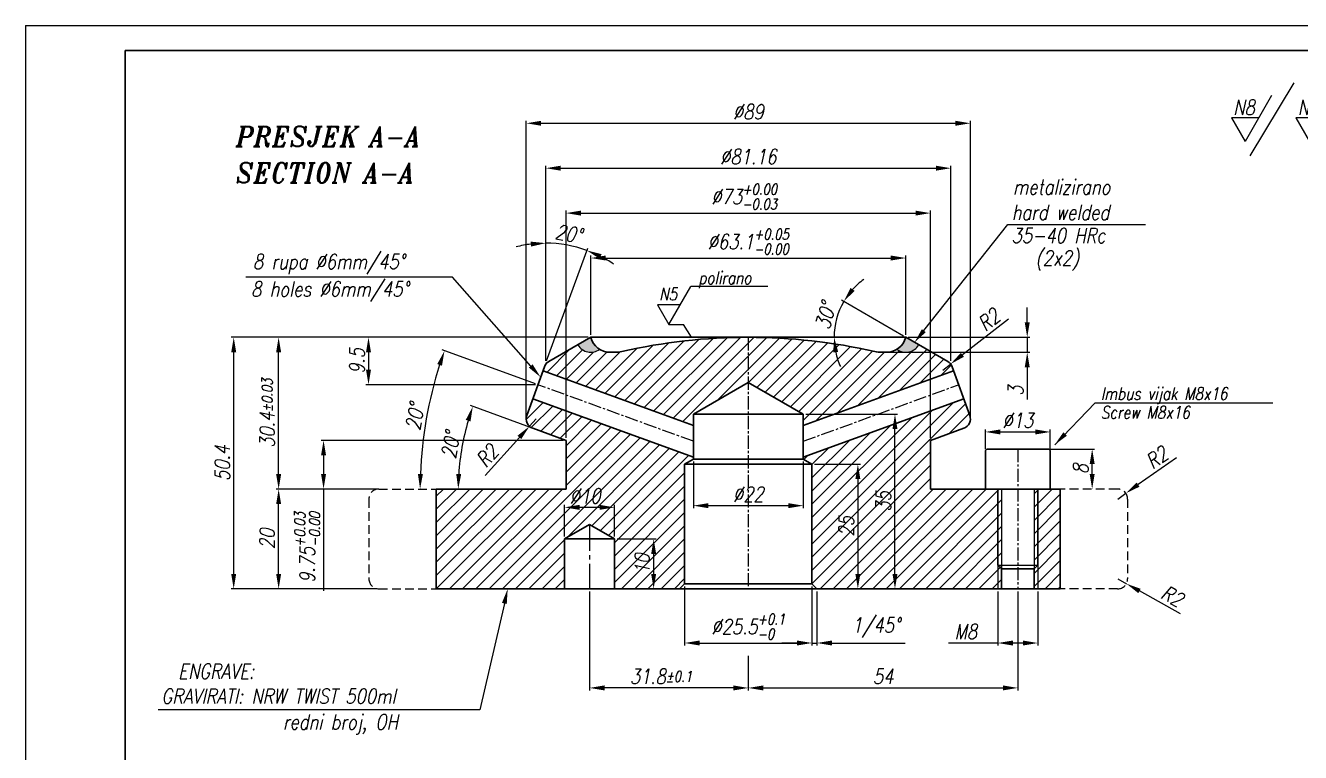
# Model space of a CAD drawing. Extents: x 89 to 512, y -33 to 440.
# Drawn here: x 89 to 344.4, y 294.4 to 440 of the extents above; entities that cross this region are included whole.
import ezdxf
from ezdxf import colors
from ezdxf.entities.mleader import LeaderData, LeaderLine
from ezdxf.math import Vec2, Vec3

# ---------------------------------------------------------------- set-up
doc = ezdxf.new("R2010")
doc.units = 0
doc.header["$LTSCALE"] = 7
doc.header["$MEASUREMENT"] = 0
doc.linetypes.add('CENTER2', pattern=[1.125, 0.75, -0.125, 0.125, -0.125])
doc.linetypes.add('HIDDEN', pattern=[0.375, 0.25, -0.125])
doc.layers.get('0').update_dxf_attribs({"linetype": 'CONTINUOUS', "lineweight": 15})
for name, color, linetype, lineweight in [('1', 1, 'CENTER2', 15), ('2', 2, 'HIDDEN', 15), ('3', 3, 'CONTINUOUS', 30), ('8', 252, 'CONTINUOUS', 15), ('ENGLISH', 252, 'CONTINUOUS', 18)]:
    doc.layers.add(name, color=color, linetype=linetype, lineweight=lineweight)
doc.styles.add('ITALICT', font='ITALICT.shx', dxfattribs={"width": 0.8, "height": 3})
doc.styles.get("Standard").update_dxf_attribs({"font": 'isocp.shx', "height": 3})
doc.dimstyles.get("Standard").update_dxf_attribs({"dimtxt": 3, "dimasz": 3, "dimexe": 0.5, "dimexo": 0.5, "dimgap": 0.8, "dimtad": 1, "dimdsep": 46, "dimtxsty": 'ITALICT', "dimcen": 0.09, "dimazin": 2, "dimtfac": 1, "dimtmove": 0, "dimatfit": 3, "dimfxl": 1, "dimtolj": 1, "dimtzin": 0, "dimarcsym": 0})

# ---------------------------------------------------------------- blocks, each defined once
blk = doc.blocks.new('*D12')
at = {"color": 0, "lineweight": -2, "transparency": 16777216}
for p, q in [((193.23, 372.84), (193.23, 411.94)), ((196.23, 411.44), (271.39, 411.44)), ((274.39, 372.84), (274.39, 411.94))]:
    blk.add_line(p, q, dxfattribs=at)
at = {"color": 0, "transparency": 16777216}
for points in [[(196.23, 411.94), (196.23, 410.94), (193.23, 411.44)], [(271.39, 411.94), (271.39, 410.94), (274.39, 411.44)]]:
    blk.add_solid(points, dxfattribs=at)
at = {"color": 0, "transparency": 16777216, "insert": (233.81, 413.74), "char_height": 3, "attachment_point": 5, "style": 'ITALICT'}
blk.add_mtext('\\A1;%%c81.16', dxfattribs=at)
blk = doc.blocks.new('*D13')
at = {"color": 0, "lineweight": -2, "transparency": 16777216}
for p, q in [((189.31, 361.71), (189.31, 420.94)), ((192.31, 420.44), (275.31, 420.44)), ((278.31, 361.71), (278.31, 420.94))]:
    blk.add_line(p, q, dxfattribs=at)
at = {"color": 0, "transparency": 16777216}
for points in [[(192.31, 420.94), (192.31, 419.94), (189.31, 420.44)], [(275.31, 420.94), (275.31, 419.94), (278.31, 420.44)]]:
    blk.add_solid(points, dxfattribs=at)
at = {"color": 0, "transparency": 16777216, "insert": (233.81, 422.74), "char_height": 3, "attachment_point": 5, "style": 'ITALICT'}
blk.add_mtext('\\A1;%%c89', dxfattribs=at)
blk = doc.blocks.new('*D14')
at = {"color": 0, "lineweight": -2, "transparency": 16777216}
for p, q in [((197.31, 357.4), (197.31, 402.94)), ((200.31, 402.44), (267.31, 402.44)), ((270.31, 357.4), (270.31, 402.94))]:
    blk.add_line(p, q, dxfattribs=at)
at = {"color": 0, "transparency": 16777216}
for points in [[(200.31, 402.94), (200.31, 401.94), (197.31, 402.44)], [(267.31, 402.94), (267.31, 401.94), (270.31, 402.44)]]:
    blk.add_solid(points, dxfattribs=at)
at = {"color": 0, "transparency": 16777216, "insert": (232.99, 405.72), "char_height": 3, "attachment_point": 5, "style": 'ITALICT'}
blk.add_mtext('\\A1;%%c73{}{\\H0.71x;\\C3;\\S+0.00^ -0.03;}', dxfattribs=at)
blk = doc.blocks.new('*D15')
at = {"color": 0, "lineweight": -2, "transparency": 16777216}
for p, q in [((201.76, 377.55), (157.22, 377.55)), ((157.72, 374.55), (157.72, 371.05)), ((191.17, 368.05), (157.22, 368.05))]:
    blk.add_line(p, q, dxfattribs=at)
at = {"color": 0, "transparency": 16777216}
for points in [[(157.22, 374.55), (158.22, 374.55), (157.72, 377.55)], [(157.22, 371.05), (158.22, 371.05), (157.72, 368.05)]]:
    blk.add_solid(points, dxfattribs=at)
at = {"color": 0, "transparency": 16777216, "insert": (155.42, 372.8), "char_height": 3, "attachment_point": 5, "rotation": 90, "style": 'ITALICT'}
blk.add_mtext('\\A1;9.5', dxfattribs=at)
blk = doc.blocks.new('*D4')
at = {"color": 0, "lineweight": -2, "transparency": 16777216}
for p, q in [((202.26, 378.05), (202.26, 393.94)), ((205.26, 393.44), (262.36, 393.44)), ((265.36, 378.05), (265.36, 393.94))]:
    blk.add_line(p, q, dxfattribs=at)
at = {"color": 0, "transparency": 16777216}
for points in [[(205.26, 393.94), (205.26, 392.94), (202.26, 393.44)], [(262.36, 393.94), (262.36, 392.94), (265.36, 393.44)]]:
    blk.add_solid(points, dxfattribs=at)
at = {"color": 0, "transparency": 16777216, "insert": (233.81, 396.72), "char_height": 3, "attachment_point": 5, "style": 'ITALICT'}
blk.add_mtext('\\A1;%%c63.1{}{\\H0.71x;\\C3;\\S+0.05^ -0.00;}', dxfattribs=at)
blk = doc.blocks.new('*D5')
at = {"color": 0, "lineweight": -2, "transparency": 16777216}
for p, q in [((196.81, 356.9), (148.22, 356.9)), ((148.72, 353.9), (148.72, 350.15)), ((159.31, 347.15), (148.22, 347.15)), ((148.72, 347.15), (148.72, 326.73))]:
    blk.add_line(p, q, dxfattribs=at)
at = {"color": 0, "transparency": 16777216}
for points in [[(148.22, 353.9), (149.22, 353.9), (148.72, 356.9)], [(148.22, 350.15), (149.22, 350.15), (148.72, 347.15)]]:
    blk.add_solid(points, dxfattribs=at)
at = {"color": 0, "transparency": 16777216, "insert": (145.44, 335.44), "char_height": 3, "attachment_point": 5, "rotation": 90, "style": 'ITALICT'}
blk.add_mtext('\\A1;9.75{}{\\H0.71x;\\C3;\\S+0.03^ -0.00;}', dxfattribs=at)
blk = doc.blocks.new('*D6')
at = {"color": 0, "lineweight": -2, "transparency": 16777216}
for p, q in [((159.31, 347.15), (139.22, 347.15)), ((139.72, 330.15), (139.72, 344.15)), ((159.31, 327.15), (139.22, 327.15))]:
    blk.add_line(p, q, dxfattribs=at)
at = {"color": 0, "transparency": 16777216}
for points in [[(139.22, 344.15), (140.22, 344.15), (139.72, 347.15)], [(139.22, 330.15), (140.22, 330.15), (139.72, 327.15)]]:
    blk.add_solid(points, dxfattribs=at)
at = {"color": 0, "transparency": 16777216, "insert": (137.42, 337.15), "char_height": 3, "attachment_point": 5, "rotation": 90, "style": 'ITALICT'}
blk.add_mtext('\\A1;20', dxfattribs=at)
blk = doc.blocks.new('*D7')
at = {"color": 0, "lineweight": -2, "transparency": 16777216}
for p, q in [((158.68, 377.55), (139.22, 377.55)), ((139.72, 350.15), (139.72, 374.55)), ((159.31, 347.15), (139.22, 347.15))]:
    blk.add_line(p, q, dxfattribs=at)
at = {"color": 0, "transparency": 16777216}
for points in [[(139.22, 374.55), (140.22, 374.55), (139.72, 377.55)], [(139.22, 350.15), (140.22, 350.15), (139.72, 347.15)]]:
    blk.add_solid(points, dxfattribs=at)
at = {"color": 0, "transparency": 16777216, "insert": (137.42, 362.35), "char_height": 3, "attachment_point": 5, "rotation": 90, "style": 'ITALICT'}
blk.add_mtext('\\A1;30.4{}{\\H0.71x;\\C3;%%p0.03}', dxfattribs=at)
blk = doc.blocks.new('*D8')
at = {"color": 0, "lineweight": -2, "transparency": 16777216}
for p, q in [((201.76, 377.55), (130.22, 377.55)), ((130.72, 330.15), (130.72, 374.55)), ((159.31, 327.15), (130.22, 327.15))]:
    blk.add_line(p, q, dxfattribs=at)
at = {"color": 0, "transparency": 16777216}
for points in [[(130.22, 374.55), (131.22, 374.55), (130.72, 377.55)], [(130.22, 330.15), (131.22, 330.15), (130.72, 327.15)]]:
    blk.add_solid(points, dxfattribs=at)
at = {"color": 0, "transparency": 16777216, "insert": (128.42, 352.35), "char_height": 3, "attachment_point": 5, "rotation": 90, "style": 'ITALICT'}
blk.add_mtext('\\A1;50.4', dxfattribs=at)
blk = doc.blocks.new('*D9')
at = {"color": 0, "lineweight": -2, "transparency": 16777216}
for p, q in [((289.69, 380.55), (289.69, 383.55)), ((265.86, 377.55), (290.19, 377.55)), ((289.69, 377.55), (289.69, 374.55)), ((261.98, 374.55), (290.19, 374.55)), ((289.69, 371.55), (289.69, 365.12))]:
    blk.add_line(p, q, dxfattribs=at)
at = {"color": 0, "transparency": 16777216}
for points in [[(289.19, 380.55), (290.19, 380.55), (289.69, 377.55)], [(289.19, 371.55), (290.19, 371.55), (289.69, 374.55)]]:
    blk.add_solid(points, dxfattribs=at)
at = {"color": 0, "transparency": 16777216, "insert": (287.39, 366.84), "char_height": 3, "attachment_point": 5, "rotation": 90, "style": 'ITALICT'}
blk.add_mtext('\\A1;3', dxfattribs=at)
blk = doc.blocks.new('*D16')
at = {"color": 0, "lineweight": -2, "transparency": 16777216}
blk.add_line((190.15, 359.5), (178.15, 363.87), dxfattribs=at)
blk.add_arc((224.1, 347.15), 48.39, 163.5526, 176.4474, dxfattribs=at)
at = {"color": 0, "transparency": 16777216}
for points in [[(177.21, 361.01), (178.16, 360.7), (178.62, 363.7)], [(176.3, 350.13), (175.3, 350.16), (175.7, 347.15)]]:
    blk.add_solid(points, dxfattribs=at)
at = {"color": 0, "transparency": 16777216, "insert": (174.17, 355.95), "char_height": 3, "attachment_point": 5, "rotation": 80, "style": 'ITALICT'}
blk.add_mtext('\\A1;20°', dxfattribs=at)
blk = doc.blocks.new('*D17')
at = {"color": 0, "lineweight": -2, "transparency": 16777216}
for p, q in [((191.31, 361.21), (189.97, 359.73)), ((181.08, 349.89), (187.96, 357.5))]:
    blk.add_line(p, q, dxfattribs=at)
at = {"color": 0, "transparency": 16777216}
blk.add_solid([(187.58, 357.84), (188.33, 357.17), (189.97, 359.73)], dxfattribs=at)
at = {"color": 0, "transparency": 16777216, "insert": (181.51, 353.8), "char_height": 3, "attachment_point": 5, "rotation": 47.9094, "style": 'ITALICT'}
blk.add_mtext('\\A1;R2', dxfattribs=at)
blk = doc.blocks.new('*D18')
at = {"color": 0, "lineweight": -2, "transparency": 16777216}
blk.add_line((191.2, 368.22), (172.48, 375.04), dxfattribs=at)
blk.add_arc((249.09, 347.15), 81.03, 162.1214, 177.8786, dxfattribs=at)
at = {"color": 0, "transparency": 16777216}
for points in [[(171.5, 372.19), (172.45, 371.86), (172.95, 374.86)], [(168.62, 350.14), (167.62, 350.16), (168.06, 347.15)]]:
    blk.add_solid(points, dxfattribs=at)
at = {"color": 0, "transparency": 16777216, "insert": (167.03, 361.62), "char_height": 3, "attachment_point": 5, "rotation": 80, "style": 'ITALICT'}
blk.add_mtext('\\A1;20°', dxfattribs=at)
blk = doc.blocks.new('*D24')
at = {"color": 0, "lineweight": -2, "transparency": 16777216}
blk.add_line((264.92, 377.8), (252.5, 384.98), dxfattribs=at)
for start, end in [(126.0011, 138.0005), (150, 180), (191.9995, 203.9989)]:
    blk.add_arc((265.36, 377.55), 14.35, start, end, dxfattribs=at)
at = {"color": 0, "transparency": 16777216}
for points in [[(255.1, 386.86), (254.29, 387.45), (252.93, 384.73)], [(250.82, 374.51), (251.82, 374.62), (251.01, 377.55)]]:
    blk.add_solid(points, dxfattribs=at)
at = {"color": 0, "transparency": 16777216, "insert": (249.27, 381.86), "char_height": 3, "attachment_point": 5, "rotation": 75, "style": 'ITALICT'}
blk.add_mtext('\\A1;30°', dxfattribs=at)
blk = doc.blocks.new('*D25')
at = {"color": 0, "lineweight": -2, "transparency": 16777216}
for p, q in [((285.93, 381.22), (276.7, 374.04)), ((272.76, 370.97), (274.33, 372.2))]:
    blk.add_line(p, q, dxfattribs=at)
at = {"color": 0, "transparency": 16777216}
blk.add_solid([(276.39, 374.44), (277.01, 373.65), (274.33, 372.2)], dxfattribs=at)
at = {"color": 0, "transparency": 16777216, "insert": (281.99, 381.07), "char_height": 3, "attachment_point": 5, "rotation": 37.8993, "style": 'ITALICT'}
blk.add_mtext('\\A1;R2', dxfattribs=at)
blk = doc.blocks.new('*D30')
at = {"color": 0, "lineweight": -2, "transparency": 16777216}
for p, q in [((319.59, 353.43), (311.9, 348.03)), ((307.81, 345.15), (309.44, 346.3))]:
    blk.add_line(p, q, dxfattribs=at)
at = {"color": 0, "transparency": 16777216}
blk.add_solid([(311.61, 348.44), (312.19, 347.62), (309.44, 346.3)], dxfattribs=at)
at = {"color": 0, "transparency": 16777216, "insert": (315.65, 353.47), "char_height": 3, "attachment_point": 5, "rotation": 35.1086, "style": 'ITALICT'}
blk.add_mtext('\\A1;R2', dxfattribs=at)
blk = doc.blocks.new('*D31')
at = {"color": 0, "lineweight": -2, "transparency": 16777216}
for p, q in [((307.81, 329.15), (309.56, 328.18)), ((320.4, 322.17), (312.18, 326.73))]:
    blk.add_line(p, q, dxfattribs=at)
at = {"color": 0, "transparency": 16777216}
blk.add_solid([(312.42, 327.16), (311.94, 326.29), (309.56, 328.18)], dxfattribs=at)
at = {"color": 0, "transparency": 16777216, "insert": (318.72, 325.73), "char_height": 3, "attachment_point": 5, "rotation": 330.9977, "style": 'ITALICT'}
blk.add_mtext('\\A1;R2', dxfattribs=at)
blk = doc.blocks.new('*D32')
at = {"color": 0, "lineweight": -2, "transparency": 16777216}
for p, q in [((202.01, 326.65), (202.01, 306.8)), ((233.81, 313.75), (233.81, 306.8)), ((230.81, 307.3), (205.01, 307.3))]:
    blk.add_line(p, q, dxfattribs=at)
at = {"color": 0, "transparency": 16777216}
for points in [[(205.01, 307.8), (205.01, 306.8), (202.01, 307.3)], [(230.81, 307.8), (230.81, 306.8), (233.81, 307.3)]]:
    blk.add_solid(points, dxfattribs=at)
at = {"color": 0, "transparency": 16777216, "insert": (216.31, 309.6), "char_height": 3, "attachment_point": 5, "style": 'ITALICT'}
blk.add_mtext('\\A1;31.8{}{\\H0.71x;\\C3;%%p0.1}', dxfattribs=at)
blk = doc.blocks.new('*D33')
at = {"color": 0, "lineweight": -2, "transparency": 16777216}
for p, q in [((207.51, 337.15), (215.35, 337.15)), ((214.85, 334.15), (214.85, 330.15))]:
    blk.add_line(p, q, dxfattribs=at)
at = {"color": 0, "transparency": 16777216}
for points in [[(214.35, 334.15), (215.35, 334.15), (214.85, 337.15)], [(214.35, 330.15), (215.35, 330.15), (214.85, 327.15)]]:
    blk.add_solid(points, dxfattribs=at)
at = {"color": 0, "transparency": 16777216, "insert": (212.55, 332.15), "char_height": 3, "attachment_point": 5, "rotation": 90, "style": 'ITALICT'}
blk.add_mtext('\\A1;10', dxfattribs=at)
blk = doc.blocks.new('*D34')
at = {"color": 0, "lineweight": -2, "transparency": 16777216}
for p, q in [((197.01, 337.65), (197.01, 343.98)), ((204.01, 343.48), (200.01, 343.48)), ((207.01, 337.65), (207.01, 343.98))]:
    blk.add_line(p, q, dxfattribs=at)
at = {"color": 0, "transparency": 16777216}
for points in [[(200.01, 343.98), (200.01, 342.98), (197.01, 343.48)], [(204.01, 343.98), (204.01, 342.98), (207.01, 343.48)]]:
    blk.add_solid(points, dxfattribs=at)
at = {"color": 0, "transparency": 16777216, "insert": (201.13, 345.78), "char_height": 3, "attachment_point": 5, "style": 'ITALICT'}
blk.add_mtext('\\A1;%%c10', dxfattribs=at)
blk = doc.blocks.new('*D35')
at = {"color": 0, "lineweight": -2, "transparency": 16777216}
for p, q in [((281.31, 355.15), (281.31, 359.09)), ((284.31, 358.59), (291.31, 358.59)), ((294.31, 355.15), (294.31, 359.09))]:
    blk.add_line(p, q, dxfattribs=at)
at = {"color": 0, "transparency": 16777216}
for points in [[(284.31, 359.09), (284.31, 358.09), (281.31, 358.59)], [(291.31, 359.09), (291.31, 358.09), (294.31, 358.59)]]:
    blk.add_solid(points, dxfattribs=at)
at = {"color": 0, "transparency": 16777216, "insert": (287.81, 360.89), "char_height": 3, "attachment_point": 5, "style": 'ITALICT'}
blk.add_mtext('\\A1;%%c13', dxfattribs=at)
blk = doc.blocks.new('*D36')
at = {"color": 0, "lineweight": -2, "transparency": 16777216}
for p, q in [((283.81, 326.65), (283.81, 315.8)), ((291.81, 326.65), (291.81, 315.8)), ((283.81, 316.3), (273.95, 316.3)), ((288.81, 316.3), (286.81, 316.3))]:
    blk.add_line(p, q, dxfattribs=at)
at = {"color": 0, "transparency": 16777216}
for points in [[(286.81, 316.8), (286.81, 315.8), (283.81, 316.3)], [(288.81, 316.8), (288.81, 315.8), (291.81, 316.3)]]:
    blk.add_solid(points, dxfattribs=at)
at = {"color": 0, "transparency": 16777216, "insert": (277.38, 318.6), "char_height": 3, "attachment_point": 5, "style": 'ITALICT'}
blk.add_mtext('\\A1;M8', dxfattribs=at)
blk = doc.blocks.new('*D37')
at = {"color": 0, "lineweight": -2, "transparency": 16777216}
for p, q in [((294.31, 355.15), (303.2, 355.15)), ((302.7, 350.15), (302.7, 352.15))]:
    blk.add_line(p, q, dxfattribs=at)
at = {"color": 0, "transparency": 16777216}
for points in [[(302.2, 352.15), (303.2, 352.15), (302.7, 355.15)], [(302.2, 350.15), (303.2, 350.15), (302.7, 347.15)]]:
    blk.add_solid(points, dxfattribs=at)
at = {"color": 0, "transparency": 16777216, "insert": (300.4, 351.15), "char_height": 3, "attachment_point": 5, "rotation": 90, "style": 'ITALICT'}
blk.add_mtext('\\A1;8', dxfattribs=at)
blk = doc.blocks.new('*D38')
at = {"color": 0, "lineweight": -2, "transparency": 16777216}
for p, q in [((287.81, 326.65), (287.81, 306.8)), ((233.81, 313.75), (233.81, 306.8)), ((236.81, 307.3), (284.81, 307.3))]:
    blk.add_line(p, q, dxfattribs=at)
at = {"color": 0, "transparency": 16777216}
for points in [[(236.81, 307.8), (236.81, 306.8), (233.81, 307.3)], [(284.81, 307.8), (284.81, 306.8), (287.81, 307.3)]]:
    blk.add_solid(points, dxfattribs=at)
at = {"color": 0, "transparency": 16777216, "insert": (260.81, 309.6), "char_height": 3, "attachment_point": 5, "style": 'ITALICT'}
blk.add_mtext('\\A1;54', dxfattribs=at)
blk = doc.blocks.new('*D39')
at = {"color": 0, "lineweight": -2, "transparency": 16777216}
for p, q in [((222.81, 352.66), (222.81, 343.32)), ((244.81, 352.66), (244.81, 343.32)), ((225.81, 343.82), (241.81, 343.82))]:
    blk.add_line(p, q, dxfattribs=at)
at = {"color": 0, "transparency": 16777216}
for points in [[(225.81, 344.32), (225.81, 343.32), (222.81, 343.82)], [(241.81, 344.32), (241.81, 343.32), (244.81, 343.82)]]:
    blk.add_solid(points, dxfattribs=at)
at = {"color": 0, "transparency": 16777216, "insert": (233.81, 346.12), "char_height": 3, "attachment_point": 5, "style": 'ITALICT'}
blk.add_mtext('\\A1;%%c22', dxfattribs=at)
blk = doc.blocks.new('*D40')
at = {"color": 0, "lineweight": -2, "transparency": 16777216}
for p, q in [((221.06, 327.65), (221.06, 315.8)), ((246.56, 327.65), (246.56, 315.8)), ((224.06, 316.3), (243.56, 316.3))]:
    blk.add_line(p, q, dxfattribs=at)
at = {"color": 0, "transparency": 16777216}
for points in [[(224.06, 316.8), (224.06, 315.8), (221.06, 316.3)], [(243.56, 316.8), (243.56, 315.8), (246.56, 316.3)]]:
    blk.add_solid(points, dxfattribs=at)
at = {"color": 0, "transparency": 16777216, "insert": (233.81, 319.58), "char_height": 3, "attachment_point": 5, "style": 'ITALICT'}
blk.add_mtext('\\A1;%%c25.5{}{\\H0.71x;\\C3;\\S+0.1^ -0;}', dxfattribs=at)
blk = doc.blocks.new('*D41')
at = {"color": 0, "lineweight": -2, "transparency": 16777216}
for p, q in [((247.56, 326.65), (247.56, 315.8)), ((243.56, 316.3), (240.56, 316.3)), ((246.56, 316.3), (247.56, 316.3)), ((250.56, 316.3), (265.21, 316.3))]:
    blk.add_line(p, q, dxfattribs=at)
at = {"color": 0, "transparency": 16777216}
for points in [[(243.56, 316.8), (243.56, 315.8), (246.56, 316.3)], [(250.56, 316.8), (250.56, 315.8), (247.56, 316.3)]]:
    blk.add_solid(points, dxfattribs=at)
at = {"color": 0, "transparency": 16777216, "insert": (259.39, 319.38), "char_height": 3, "attachment_point": 5, "style": 'ITALICT'}
blk.add_mtext('\\A1;1/45%%d', dxfattribs=at)
blk = doc.blocks.new('*D42')
at = {"color": 0, "lineweight": -2, "transparency": 16777216}
for p, q in [((245.31, 362.15), (263.69, 362.15)), ((263.19, 330.15), (263.19, 359.15))]:
    blk.add_line(p, q, dxfattribs=at)
at = {"color": 0, "transparency": 16777216}
for points in [[(262.69, 359.15), (263.69, 359.15), (263.19, 362.15)], [(262.69, 330.15), (263.69, 330.15), (263.19, 327.15)]]:
    blk.add_solid(points, dxfattribs=at)
at = {"color": 0, "transparency": 16777216, "insert": (260.89, 344.65), "char_height": 3, "attachment_point": 5, "rotation": 90, "style": 'ITALICT'}
blk.add_mtext('\\A1;35', dxfattribs=at)
blk = doc.blocks.new('*D43')
at = {"color": 0, "lineweight": -2, "transparency": 16777216}
for p, q in [((247.06, 352.15), (256.26, 352.15)), ((255.76, 349.15), (255.76, 330.15))]:
    blk.add_line(p, q, dxfattribs=at)
at = {"color": 0, "transparency": 16777216}
for points in [[(255.26, 349.15), (256.26, 349.15), (255.76, 352.15)], [(255.26, 330.15), (256.26, 330.15), (255.76, 327.15)]]:
    blk.add_solid(points, dxfattribs=at)
at = {"color": 0, "transparency": 16777216, "insert": (253.46, 339.65), "char_height": 3, "attachment_point": 5, "rotation": 90, "style": 'ITALICT'}
blk.add_mtext('\\A1;25', dxfattribs=at)
blk = doc.blocks.new('*D69')
at = {"color": 0, "lineweight": -2, "transparency": 16777216}
for p, q in [((193.23, 372.84), (193.23, 396.92)), ((193.4, 372.81), (201.63, 395.43))]:
    blk.add_line(p, q, dxfattribs=at)
for start, end in [(97.143, 104.286), (70, 90), (55.714, 62.857)]:
    blk.add_arc((193.23, 372.34), 24.08, start, end, dxfattribs=at)
at = {"color": 0, "transparency": 16777216}
for points in [[(190.2, 396.73), (190.27, 395.73), (193.23, 396.42)], [(204.01, 393.31), (204.41, 394.22), (201.46, 394.96)]]:
    blk.add_solid(points, dxfattribs=at)
at = {"color": 0, "transparency": 16777216, "insert": (197.81, 398.32), "char_height": 3, "attachment_point": 5, "rotation": 350, "style": 'ITALICT'}
blk.add_mtext('\\A1;20°', dxfattribs=at)
blk = doc.blocks.new('A$C0FD72C1E')
for p, q in [((8.79, 14.65), (0, 0)), ((41.25, 14.65), (32.45, 0)), ((4.36, 12.08), (-0.96, 2.86)), ((17.26, 12.08), (11.94, 2.86)), ((17.26, 12.08), (36.56, 12.08)), ((-3.7, 7.62), (-0.96, 2.86)), ((1.79, 7.62), (-3.7, 7.62)), ((9.19, 7.62), (11.94, 2.86)), ((14.69, 7.62), (9.19, 7.62))]:
    blk.add_line(p, q)
at = {"style": 'ITALICT', "width": 0.8}
for s, p in [('polirano', (17.55, 13.67)), ('N8', (-3.32, 8.24)), ('N5', (9.58, 8.24))]:
    blk.add_text(s, height=3, dxfattribs=at).set_placement(p)
at = {"layer": 'ENGLISH', "style": 'ITALICT', "width": 0.8}
blk.add_text('polish', height=3, dxfattribs=at).set_placement((20.16, 8.23))

msp = doc.modelspace()

# ---------------------------------------------------------------- hatches: boundary and pattern name
h = msp.add_hatch(color=256)
h.dxf.hatch_style = 1
h.paths.add_polyline_path([(202.257, 377.55), (199.659, 376.05, 0.4478551), (204.042, 375.139, -0.1946005)])
h.paths.add_polyline_path([(267.956, 376.05), (265.357, 377.55, -0.1946005), (263.573, 375.139, 0.4478551)])
at = {"layer": '8'}
h = msp.add_hatch(dxfattribs=at)
h.set_pattern_fill('ANSI31', color=256, scale=15)
h.set_pattern_definition([(45, (220.1695, 368.0838), (-1.325825, 1.325825), [])])
h.paths.add_polyline_path([(233.807, 368.501), (233.807, 377.55, 0.0560515), (208.463, 374.7, -0.0560515), (207.13, 374.55), (206.13, 374.55, -0.1382005), (204.042, 375.139, -0.4478551), (199.659, 376.05), (193.859, 372.701, 0.176327), (192.979, 371.653), (192.694, 370.869), (222.807, 359.909), (222.807, 362.15)])
h.paths.add_polyline_path([(274.921, 370.869), (274.636, 371.653, 0.176327), (273.756, 372.701), (267.956, 376.05, -0.4478551), (263.573, 375.139, -0.1382005), (261.484, 374.55), (260.484, 374.55, -0.0560515), (259.152, 374.7, 0.0560515), (233.807, 377.55), (233.807, 368.501), (244.807, 362.15), (244.807, 359.909)])
h.paths.add_polyline_path([(221.057, 352.15), (222.807, 353.161), (222.807, 353.524), (190.642, 365.231), (189.428, 361.897, 0.4142136), (190.623, 359.333), (197.307, 356.9), (197.307, 347.15), (171.307, 347.15), (171.307, 327.15), (197.007, 327.15), (197.007, 337.15), (202.007, 340.037), (207.007, 337.15), (207.007, 327.15), (220.057, 327.15), (221.057, 328.15)])
h.paths.add_polyline_path([(283.806, 347.15), (270.307, 347.15), (270.307, 356.9), (276.991, 359.333, 0.4142136), (278.187, 361.897), (276.973, 365.231), (244.807, 353.524), (244.807, 353.161), (246.557, 352.15), (246.557, 328.15), (247.557, 327.15), (283.806, 327.15), (283.806, 331.9)])
h.paths.add_polyline_path([(296.307, 347.15), (291.806, 347.15), (291.806, 331.9), (291.806, 327.15), (296.307, 327.15)])
h.paths.add_polyline_path([(291.806, 331.9), (291.056, 331.15), (291.056, 327.15), (291.806, 327.15)])
h.paths.add_polyline_path([(291.806, 347.15), (291.056, 347.15), (291.056, 331.9), (291.806, 331.9)])
h.paths.add_polyline_path([(291.806, 331.9), (291.056, 331.9), (291.056, 331.15)])
h.paths.add_polyline_path([(284.556, 347.15), (283.806, 347.15), (283.806, 331.9), (284.556, 331.9)])
h.paths.add_polyline_path([(284.556, 331.9), (283.806, 331.9), (284.556, 331.15)], flags=17)
h.paths.add_polyline_path([(284.556, 331.15), (283.806, 331.9), (283.806, 327.15), (284.556, 327.15)])
h.paths.add_polyline_path([(197.125, 343.528), (205.14, 343.528), (205.14, 348.028), (197.125, 348.028)], flags=24)
h.paths.add_polyline_path([(214.799, 329.572), (214.799, 334.729), (210.299, 334.729), (210.299, 329.572)], flags=24)
h.paths.add_polyline_path([(255.708, 336.672), (255.708, 342.629), (251.208, 342.629), (251.208, 336.672)], flags=24)
h.paths.add_polyline_path([(263.141, 341.729), (263.141, 347.572), (258.641, 347.572), (258.641, 341.729)], flags=24)

# ---------------------------------------------------------------- linework, layer by layer
for p, q in [((89.007, 440.033), (89.007, 20.033)), ((89.007, 440.033), (386.007, 440.033)), ((217.887, 380.12), (222.269, 387.71)), ((237.697, 387.71), (222.269, 387.71)), ((220.179, 384.089), (215.596, 384.089)), ((215.596, 384.089), (217.887, 380.12)), ((217.887, 380.12), (220.827, 380.12)), ((222.43, 377.55), (220.827, 380.12)), ((284.556, 347.15), (284.556, 331.15)), ((291.056, 347.15), (291.056, 331.15)), ((283.806, 331.9), (291.806, 331.9))]:
    msp.add_line(p, q)
at = {"ltscale": 0.5}
for p, q in [((283.806, 331.9), (283.806, 327.15)), ((291.806, 331.9), (291.806, 327.15))]:
    msp.add_line(p, q, dxfattribs=at)
for centre, start, end in [((202.257, 377.55), 210, 306.50186), ((265.357, 377.55), 233.49814, 330)]:
    msp.add_arc(centre, 3, start, end)
at = {"layer": '1', "ltscale": 0.5}
for p, q in [((233.807, 377.55), (233.807, 327.15)), ((222.807, 356.716), (191.668, 368.05)), ((244.807, 356.716), (275.947, 368.05)), ((287.806, 355.15), (287.806, 327.15))]:
    msp.add_line(p, q, dxfattribs=at)
at = {"layer": '1'}
msp.add_line((202.007, 340.037), (202.007, 327.15), dxfattribs=at)
at = {"layer": '2'}
for p, q in [((192.979, 371.653), (193.228, 372.337)), ((193.859, 372.701), (193.228, 372.337)), ((273.756, 372.701), (274.387, 372.337)), ((274.636, 371.653), (274.387, 372.337)), ((157.807, 345.15), (157.807, 329.15)), ((159.807, 347.15), (171.307, 347.15)), ((307.807, 347.15), (296.307, 347.15)), ((309.807, 345.15), (309.807, 329.15)), ((159.807, 327.15), (171.307, 327.15)), ((307.807, 327.15), (296.307, 327.15))]:
    msp.add_line(p, q, dxfattribs=at)
for centre, start, end in [((159.807, 345.15), 90, 180), ((307.807, 345.15), 0, 90), ((159.807, 329.15), 180, 270), ((307.807, 329.15), 270, 0)]:
    msp.add_arc(centre, 2, start, end, dxfattribs=at)
at = {"layer": '3'}
for p, q in [((109.007, 435.033), (109.007, 25.033)), ((109.007, 435.033), (381.007, 435.033)), ((202.257, 377.55), (193.859, 372.701)), ((202.257, 377.55), (233.807, 377.55)), ((265.357, 377.55), (233.807, 377.55)), ((265.357, 377.55), (273.756, 372.701)), ((206.13, 374.55), (207.13, 374.55)), ((261.484, 374.55), (260.484, 374.55)), ((189.428, 361.897), (192.979, 371.653)), ((222.807, 359.909), (192.694, 370.869)), ((244.807, 359.909), (274.921, 370.869)), ((278.187, 361.897), (274.636, 371.653)), ((222.807, 362.15), (233.807, 368.501)), ((222.807, 362.15), (233.807, 368.501)), ((244.807, 362.15), (233.807, 368.501)), ((222.807, 353.524), (190.642, 365.231)), ((244.807, 353.524), (276.973, 365.231)), ((233.807, 362.15), (222.807, 362.15)), ((222.807, 362.15), (222.807, 353.161)), ((233.807, 362.15), (222.807, 362.15)), ((233.807, 362.15), (244.807, 362.15)), ((244.807, 362.15), (244.807, 353.161)), ((197.307, 356.9), (190.623, 359.333)), ((270.307, 356.9), (276.991, 359.333)), ((197.307, 356.9), (197.307, 347.15)), ((270.307, 356.9), (270.307, 347.15)), ((281.806, 355.15), (293.806, 355.15)), ((221.057, 352.15), (222.807, 353.161)), ((222.807, 353.161), (233.807, 353.161)), ((244.807, 353.161), (233.807, 353.161)), ((246.557, 352.15), (244.807, 353.161)), ((221.057, 352.15), (233.807, 352.15)), ((246.557, 352.15), (233.807, 352.15)), ((171.307, 347.15), (197.307, 347.15)), ((296.307, 347.15), (270.307, 347.15)), ((296.307, 347.15), (296.307, 327.15)), ((197.007, 337.15), (202.007, 340.037)), ((207.007, 337.15), (202.007, 340.037)), ((197.007, 337.15), (207.007, 337.15)), ((283.806, 331.9), (284.556, 331.15)), ((284.556, 331.15), (287.806, 331.15)), ((284.556, 331.15), (284.556, 327.15)), ((291.056, 331.15), (287.806, 331.15)), ((291.806, 331.9), (291.056, 331.15)), ((291.056, 331.15), (291.056, 327.15)), ((171.307, 327.15), (233.807, 327.15)), ((221.057, 328.15), (220.057, 327.15)), ((221.057, 328.15), (233.807, 328.15)), ((246.557, 328.15), (233.807, 328.15)), ((296.307, 327.15), (233.807, 327.15)), ((246.557, 328.15), (247.557, 327.15))]:
    msp.add_line(p, q, dxfattribs=at)
at = {"layer": '3', "ltscale": 0.5}
for p, q in [((281.306, 354.65), (281.306, 347.15)), ((294.306, 354.65), (294.306, 347.15)), ((221.057, 352.15), (221.057, 328.15)), ((246.557, 352.15), (246.557, 328.15)), ((171.307, 347.15), (171.307, 327.15)), ((283.806, 347.15), (283.806, 331.9)), ((291.806, 347.15), (291.806, 331.9)), ((197.007, 337.15), (197.007, 327.15)), ((207.007, 337.15), (207.007, 327.15))]:
    msp.add_line(p, q, dxfattribs=at)
at = {"layer": '3'}
for centre, radius, start, end in [((206.13, 378.55), 4, 194.47751, 270), ((233.807, 263.44), 114.111, 77.16737, 102.83263), ((261.484, 378.55), 4, 270, 345.52249), ((207.13, 380.55), 6, 270, 282.83263), ((260.484, 380.55), 6, 257.16737, 270), ((194.859, 370.969), 2, 120, 160), ((272.756, 370.969), 2, 20, 60), ((191.307, 361.213), 2, 160, 250), ((276.307, 361.213), 2, 290, 20), ((281.806, 354.65), 0.5, 90, 180)]:
    msp.add_arc(centre, radius, start, end, dxfattribs=at)
at = {"layer": '3', "ltscale": 0.5}
msp.add_arc((293.806, 354.65), 0.5, 0, 90, dxfattribs=at)

# ---------------------------------------------------------------- block references
msp.add_blockref('A$C0FD72C1E', (334.283, 413.898))

# ---------------------------------------------------------------- texts
at = {"linetype": 'Continuous', "style": 'ITALICT', "width": 0.9}
msp.add_text('PRESJEK A-A', height=4, dxfattribs=at).set_placement((131.152, 415.766))
at = {"style": 'ITALICT', "width": 0.8}
for s, height, p in [('metalizirano', 3, (286.814, 406.181)), ('35-40 HRc', 3, (286.542, 396.443)), ('8 rupa %%C6mm/45%%D', 3, (134.56, 391.239)), ('(2x2)', 3, (291.333, 391.947)), ('polirano', 2.5, (223.801, 388.227)), ('N5', 2.5, (215.961, 384.968)), ('Imbus vijak M8x16', 2.5, (304.429, 365.027)), ('GRAVIRATI: NRW TWIST 500ml ', 3, (116.243, 304.148)), ('redni broj, OH', 3, (140.559, 298.99))]:
    msp.add_text(s, height=height, dxfattribs=at).set_placement(p)
at = {"layer": '8', "style": 'ITALICT', "width": 0.8}
msp.add_text('Screw M8x16', height=2.5, dxfattribs=at).set_placement((304.429, 361.259))
at = {"layer": 'ENGLISH', "linetype": 'Continuous', "style": 'ITALICT', "width": 0.9}
msp.add_text('SECTION A-A', height=4, dxfattribs=at).set_placement((131.152, 408.485))
at = {"layer": 'ENGLISH', "style": 'ITALICT', "width": 0.8}
for s, p in [('hard welded', (286.565, 401.092)), ('8 holes %%C6mm/45%%D', (134.198, 385.713)), ('ENGRAVE:', (119.597, 309.15))]:
    msp.add_text(s, height=3, dxfattribs=at).set_placement(p)

# ---------------------------------------------------------------- dimensions: what is measured, and where the dimension line sits
for base, p1, p2, text, override, picture, middle in [((278.307, 420.437), (189.307, 361.213), (278.307, 361.213), '%%c<>', {"dimtmove": 0}, '*D13', (233.807, 420.437)), ((274.387, 411.437), (193.228, 372.337), (274.387, 372.337), '%%c<>', {"dimtmove": 0}, '*D12', (233.807, 411.437)), ((270.307, 402.437), (197.307, 356.9), (270.307, 356.9), '%%c<>{}{\\H0.71x;\\C3;\\S+0.00^ -0.03;}', {"dimtp": 0, "dimtm": 0.03, "dimtdec": 2, "dimtmove": 0, "dimtzin": 0}, '*D14', (232.993, 402.437))]:
    dim = msp.add_linear_dim(base=base, p1=p1, p2=p2, text=text, dimstyle='Standard', override=override)
    dim.commit()
    dim.dimension.update_dxf_attribs({"geometry": picture, "text_midpoint": middle, "dimtype": 160})
for base, line1, line2, picture, middle in [((198.781, 395.768), ((192.979, 371.653), (193.228, 372.337)), ((193.228, 372.337), (193.228, 371.347)), '*D69', (197.809, 398.316)), ((251.8721, 382.4586), ((265.3575, 377.5503), (244.5759, 377.5503)), ((265.3575, 377.5503), (271.6357, 373.9256)), '*D24', (249.274, 381.8599)), ((170.244, 365.837), ((168.06, 347.15), (197.307, 347.15)), ((222.807, 356.716), (191.668, 368.05)), '*D18', (167.026, 361.621)), ((177.009, 358.31), ((175.704, 347.15), (197.307, 347.15)), ((197.307, 356.9), (190.623, 359.333)), '*D16', (174.174, 355.953))]:
    dim = msp.add_angular_dim_2l(base=base, line1=line1, line2=line2, dimstyle='Standard')
    dim.commit()
    dim.dimension.update_dxf_attribs({"geometry": picture, "text_midpoint": middle})
for base, p1, p2, text, override, picture, middle in [((265.357, 393.437), (202.257, 377.55), (265.357, 377.55), '<>{}{\\H0.71x;\\C3;\\S+0.05^ -0.00;}', {"dimpost": '%%c<>', "dimtp": 0.05, "dimtm": 0, "dimtdec": 2, "dimtmove": 0, "dimtzin": 0}, '*D4', (233.807, 396.722)), ((246.557, 316.298), (221.057, 328.15), (246.557, 328.15), '%%c<>{}{\\H0.71x;\\C3;\\S+0.1^ -0;}', {"dimtp": 0.1, "dimtm": 0, "dimtmove": 0}, '*D40', (233.807, 319.583))]:
    dim = msp.add_linear_dim(base=base, p1=p1, p2=p2, text=text, dimstyle='Standard', override=override)
    dim.commit()
    dim.dimension.update_dxf_attribs({"geometry": picture, "text_midpoint": middle})
for base, p1, p2, picture, middle in [((289.695, 374.55), (265.357, 377.55), (261.484, 374.55), '*D9', (287.395, 366.836)), ((263.191, 362.15), (263.191, 327.15), (244.807, 362.15), '*D42', (260.891, 344.65)), ((302.696, 355.15), (302.696, 347.15), (293.806, 355.15), '*D37', (300.396, 351.15)), ((255.758, 327.15), (246.557, 352.15), (255.758, 327.15), '*D43', (253.458, 339.65)), ((214.849, 327.15), (207.007, 337.15), (214.849, 327.15), '*D33', (212.549, 332.15))]:
    dim = msp.add_linear_dim(base=base, p1=p1, p2=p2, angle=90, dimstyle='Standard')
    dim.commit()
    dim.dimension.update_dxf_attribs({"geometry": picture, "text_midpoint": middle})
for center, mpoint, picture, middle in [((272.756, 370.969), (274.334, 372.198), '*D25', (283.4, 379.255)), ((191.307, 361.213), (189.967, 359.728), '*D17', (183.221, 352.26))]:
    dim = msp.add_radius_dim(center=center, mpoint=mpoint, dimstyle='Standard')
    dim.commit()
    dim.dimension.update_dxf_attribs({"geometry": picture, "text_midpoint": middle, "dimtype": 164})
for base, p2, picture, middle in [((130.72, 377.55), (202.257, 377.55), '*D8', (130.72, 352.35)), ((139.72, 347.15), (159.807, 347.15), '*D6', (139.72, 337.15))]:
    dim = msp.add_linear_dim(base=base, p1=(159.807, 327.15), p2=p2, angle=90, dimstyle='Standard')
    dim.commit()
    dim.dimension.update_dxf_attribs({"geometry": picture, "text_midpoint": middle, "dimtype": 160})
for base, p1, p2, angle, text, override, picture, middle in [((139.72, 377.55), (159.807, 347.15), (159.184, 377.55), 90, '<>{}{\\H0.71x;\\C3;%%p0.03}', {"dimtp": 0.03, "dimtm": 0.03, "dimtdec": 2, "dimtmove": 0, "dimtzin": 0}, '*D7', (139.72, 362.35)), ((148.72, 356.9), (159.807, 347.15), (197.307, 356.9), 90, '<>{}{\\H0.71x;\\C3;\\S+0.03^ -0.00;}', {"dimtp": 0.03, "dimtm": 0, "dimtdec": 2, "dimtmove": 0, "dimtzin": 0}, '*D5', (148.72, 335.439)), ((202.007, 307.298), (233.807, 314.252), (202.007, 327.15), 180, '<>{}{\\H0.71x;\\C3;%%p0.1}', {"dimtp": 0.1, "dimtm": 0.1, "dimtmove": 0}, '*D32', (216.307, 307.298))]:
    dim = msp.add_linear_dim(base=base, p1=p1, p2=p2, angle=angle, text=text, dimstyle='Standard', override=override)
    dim.commit()
    dim.dimension.update_dxf_attribs({"geometry": picture, "text_midpoint": middle, "dimtype": 160})
dim = msp.add_linear_dim(base=(157.72, 368.05), p1=(202.257, 377.55), p2=(191.668, 368.05), angle=90, dimstyle='Standard', override={"dimtmove": 0})
dim.commit()
dim.dimension.update_dxf_attribs({"geometry": '*D15', "text_midpoint": (157.72, 372.8), "dimtype": 160})
for base, p1, p2, text, picture, middle in [((294.306, 358.594), (281.306, 354.65), (294.306, 354.65), '%%c<>', '*D35', (287.806, 358.594)), ((291.806, 316.298), (283.806, 327.15), (291.806, 327.15), 'M<>', '*D36', (277.377, 316.298))]:
    dim = msp.add_linear_dim(base=base, p1=p1, p2=p2, text=text, dimstyle='Standard')
    dim.commit()
    dim.dimension.update_dxf_attribs({"geometry": picture, "text_midpoint": middle, "dimtype": 160})
for center, mpoint, picture, middle in [((307.807, 345.15), (309.444, 346.301), '*D30', (316.97, 351.592)), ((307.807, 329.15), (309.557, 328.181), '*D31', (318.718, 325.732))]:
    dim = msp.add_radius_dim(center=center, mpoint=mpoint, dimstyle='Standard')
    dim.commit()
    dim.dimension.update_dxf_attribs({"geometry": picture, "text_midpoint": middle})
for base, p1, p2, text, picture, middle in [((244.807, 343.824), (222.807, 353.161), (244.807, 353.161), '%%c<>', '*D39', (233.807, 346.124)), ((247.557, 316.298), (246.557, 316.298), (247.557, 327.15), '<>/45%%d', '*D41', (259.386, 319.384))]:
    dim = msp.add_linear_dim(base=base, p1=p1, p2=p2, text=text, dimstyle='Standard')
    dim.commit()
    dim.dimension.update_dxf_attribs({"geometry": picture, "text_midpoint": middle})
dim = msp.add_linear_dim(base=(197.007, 343.478), p1=(207.007, 337.15), p2=(197.007, 337.15), angle=180, text='%%c<>', dimstyle='Standard')
dim.commit()
dim.dimension.update_dxf_attribs({"geometry": '*D34', "text_midpoint": (201.132, 343.478), "dimtype": 160})
dim = msp.add_linear_dim(base=(287.806, 307.298), p1=(233.807, 314.252), p2=(287.806, 327.15), dimstyle='Standard')
dim.commit()
dim.dimension.update_dxf_attribs({"geometry": '*D38', "text_midpoint": (260.807, 309.598)})

# ---------------------------------------------------------------- leaders
msp.add_leader([(295.198, 356.025), (303.328, 364.417), (338.913, 364.417)], dimstyle='Standard', override={"dimgap": 0.8, "dimtad": 0})
ml = msp.add_multileader_mtext('Standard')
ml.set_content('', color=256)
ml.set_leader_properties()
ml.build(insert=Vec2(0, 0))
ml.multileader.update_dxf_attribs({"text_right_attachment_type": 6, "dogleg_length": 0.36, "arrow_head_size": 3})
ctx = ml.context
ctx.base_point, ctx.arrow_head_size, ctx.plane_origin = Vec3(313.393, 400.188), 3, Vec3(252.378, 348.196)
ctx.right_attachment = 6
notes = []
notes.append((ctx, [(0, (1, 1, 0), (285.813, 400.188), (1, 0), 27.581, [(0, [(267.118, 376.534)], 0, [])])]))
ctx.mtext.insert, ctx.mtext.flow_direction = Vec3(315.393, 402.188), 5
ml = msp.add_multileader_mtext('Standard')
ml.set_content('', color=256)
ml.set_leader_properties()
ml.build(insert=Vec2(0, 0))
ml.multileader.update_dxf_attribs({"text_right_attachment_type": 6, "dogleg_length": 0.36, "arrow_head_size": 3})
ctx = ml.context
ctx.base_point, ctx.arrow_head_size, ctx.plane_origin = Vec3(131.175, 391.604), 3, Vec3(207.99, 337.612)
ctx.right_attachment, ctx.text_align_type = 6, 2
notes.append((ctx, [(0, (1, 1, 0), (174.556, 389.604), (-1, 0), 39.381, [(0, [(192.213, 369.549)], 0, [])])]))
ctx.mtext.insert, ctx.mtext.alignment, ctx.mtext.flow_direction = Vec3(133.175, 393.604), 3, 5
ml = msp.add_multileader_mtext('Standard')
ml.set_content('', color=256)
ml.set_leader_properties()
ml.build(insert=Vec2(0, 0))
ml.multileader.update_dxf_attribs({"text_right_attachment_type": 6, "dogleg_length": 0.36, "arrow_head_size": 3})
ctx = ml.context
ctx.base_point, ctx.arrow_head_size, ctx.plane_origin = Vec3(113.563, 304.889), 3, Vec3(213.446, 250.897)
ctx.right_attachment, ctx.text_align_type = 6, 2
notes.append((ctx, [(0, (1, 1, 0), (180.011, 302.889), (-1, 0), 62.449, [(0, [(185.612, 327.15)], 0, [])])]))
ctx.mtext.insert, ctx.mtext.alignment, ctx.mtext.flow_direction = Vec3(115.563, 306.889), 3, 5
for ctx, leaders in notes:
    for number, flags, end, landing, length, lines in leaders:
        leader = LeaderData()
        leader.index, (leader.has_last_leader_line, leader.has_dogleg_vector, leader.attachment_direction) = number, flags
        leader.last_leader_point, leader.dogleg_vector, leader.dogleg_length = Vec3(end), Vec3(landing), length
        for number, points, colour, breaks in lines:
            line = LeaderLine()
            line.index, line.vertices, line.color, line.breaks = number, Vec3.list(points), colors.encode_raw_color(colour), breaks
            leader.lines.append(line)
        ctx.leaders.append(leader)

doc.saveas('drawing.dxf')
